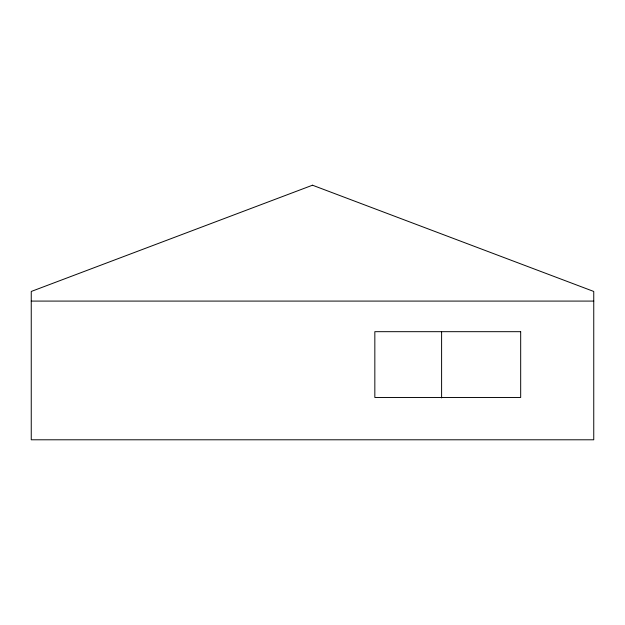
<?xml version="1.0" encoding="UTF-8"?>
<svg xmlns="http://www.w3.org/2000/svg" width="625" height="625" viewBox="0 0 625 625"><rect width="100%" height="100%" fill="white"/><g stroke="black" fill="none" stroke-linecap="round" stroke-linejoin="round"><path stroke-width="0.94" d="M31.25 301.086L593.75 301.086M441.602 331.992L441.602 397.914M312.5 185.211L31.25 291.461L31.25 439.789L593.75 439.789L593.75 291.461L312.5 185.211M520.68 331.68L374.836 331.68L374.836 397.477L520.68 397.477L520.68 331.68"/></g></svg>
